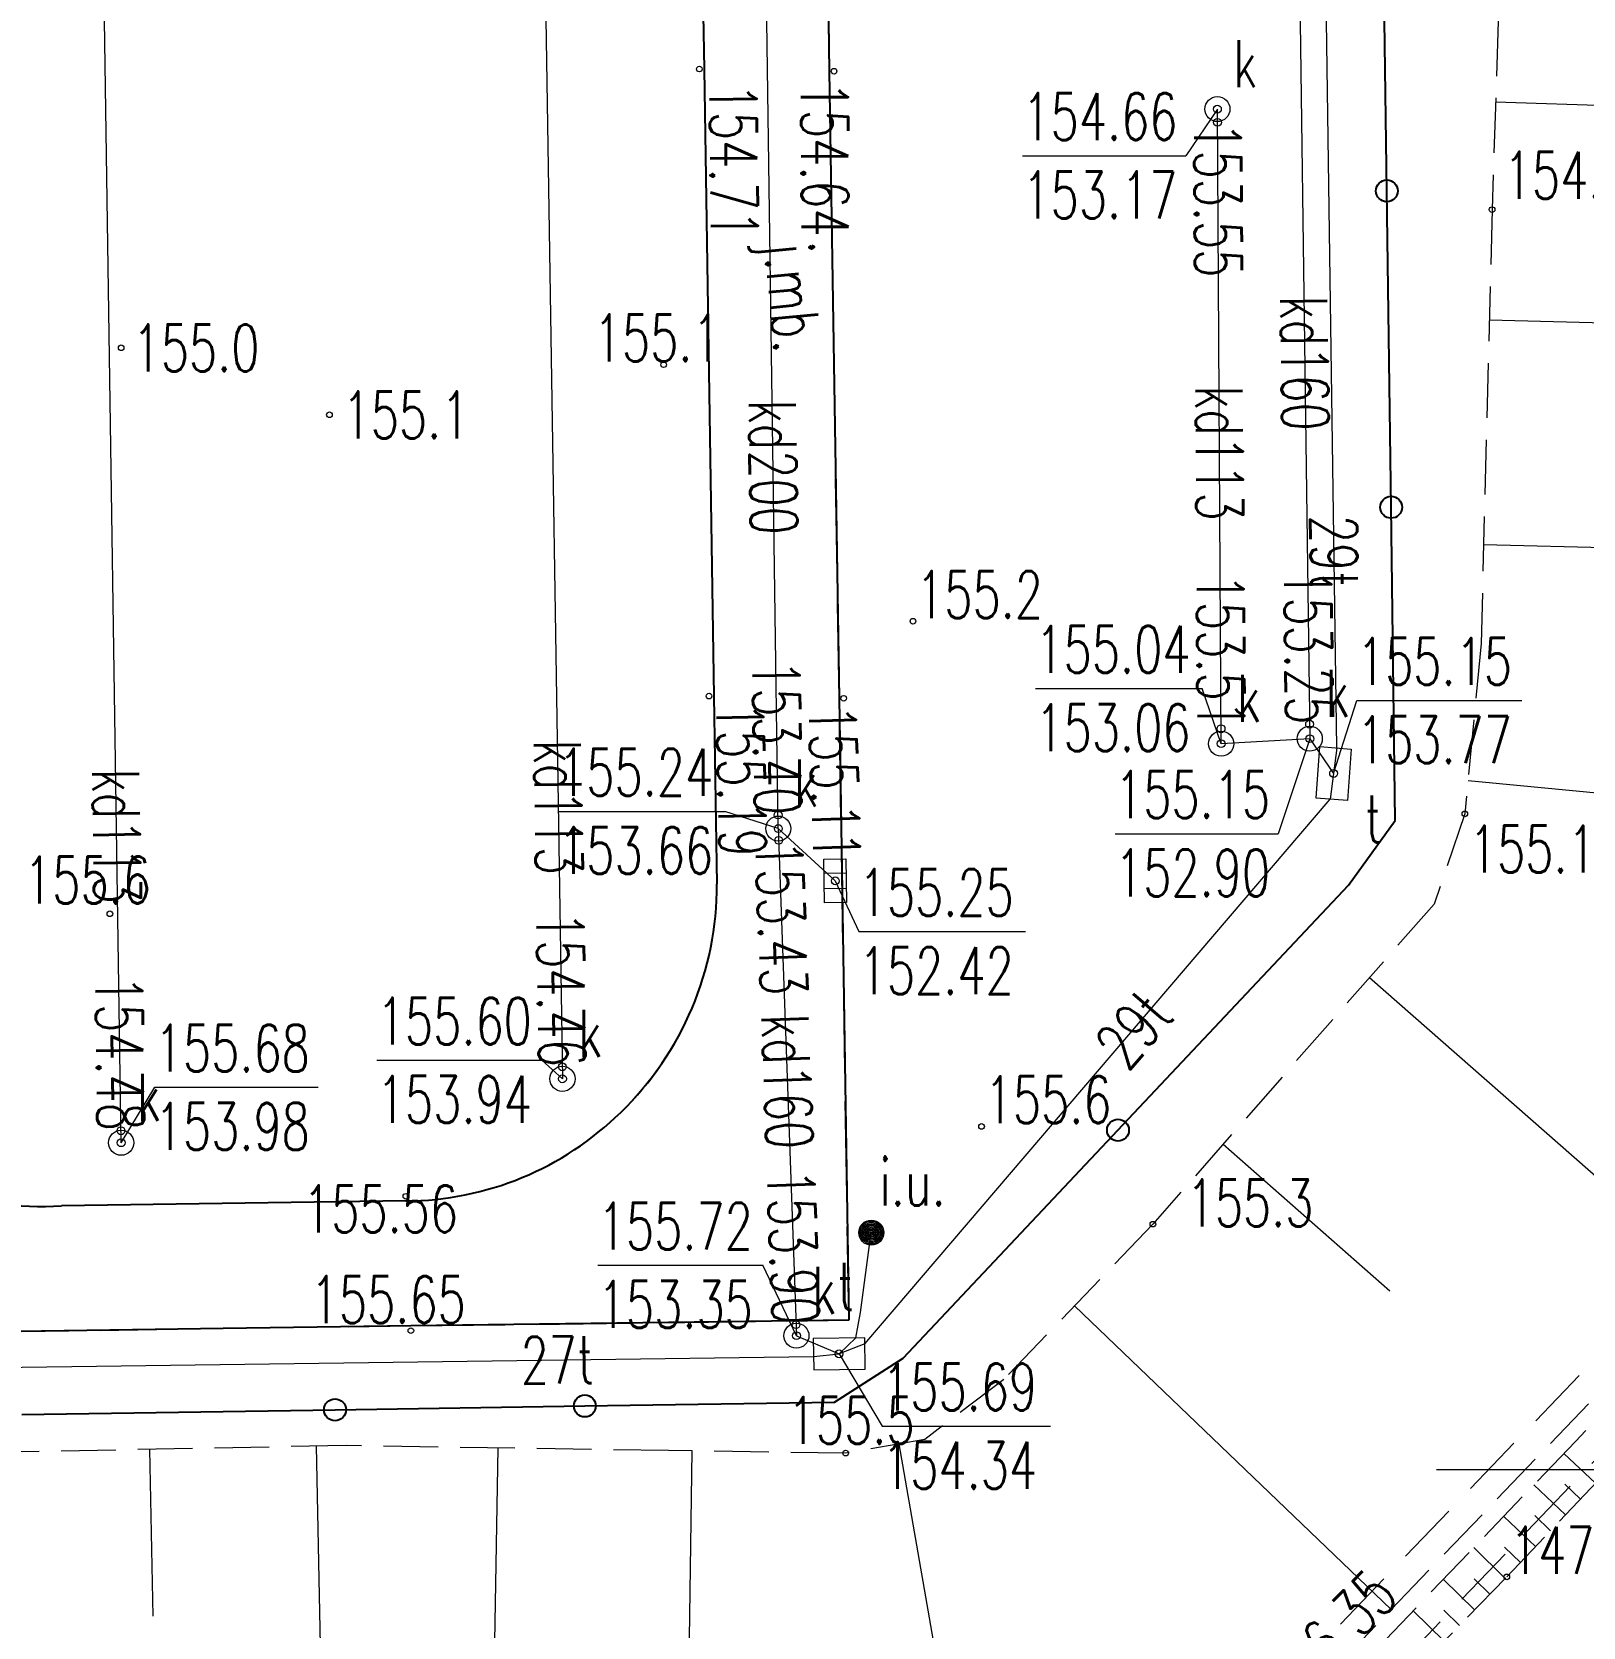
# Model space of a CAD drawing. Header units: metres. Extents: x 7583802 to 7586368, y 5958992 to 5960558.
# Drawn here: x 7585950.2 to 7585999.7, y 5959095 to 5959145.9 of the extents above; entities that cross this region are included whole.
import ezdxf
from ezdxf.enums import TextEntityAlignment as Align

# ---------------------------------------------------------------- set-up
doc = ezdxf.new("R2010")
doc.units = ezdxf.units.M
for name, pattern in [('1', [0]), ('3_1', [0]), ('3_BUBZ02', [2.45, 1.75, -0.7]), ('3_BUBZ02G', [2.45, 1.75, -0.7]), ('3_KTCR02', [3, 2, -1]), ('3_KTJZ01', [4, 3, -1]), ('3_KTKR01', [0]), ('4_1', [0]), ('4_SUPI_01', [0]), ('4_SUPK_01', [0]), ('4_SUPT_01', [0]), ('4_SUUS22_02', [0])]:
    doc.linetypes.add(name, pattern=pattern)
doc.layers.get('0').update_dxf_attribs({"color": 250, "linetype": 'CONTINUOUS', "lineweight": 100})
for name, color, linetype, lineweight in [('1000_L_1', 7, '1', 18), ('BUBZ_L_1', 7, '3_BUBZ02', 18), ('KTCR_L_1', 7, '3_KTCR02', 18), ('KTJZ_E_T_0', 7, 'CONTINUOUS', 15), ('KTJZ_L_0', 7, '3_KTJZ01', 18), ('KTKR_L_0', 7, '3_KTKR01', 25), ('KTOK_L_4', 7, 'CONTINUOUS', 25), ('RTPW_T_0', 7, 'CONTINUOUS', 15), ('RTPW_T_1', 7, 'CONTINUOUS', 15), ('SUPI_L_0', 7, '4_SUPI_01', 18), ('SUPK_E_T_0', 34, 'CONTINUOUS', 15), ('SUPK_L_0', 34, '4_SUPK_01', 18), ('SUPT_E_T_0', 30, 'CONTINUOUS', 15), ('SUPT_L_0', 30, '4_SUPT_01', 18), ('SUTK_T_0', 34, 'CONTINUOUS', 18), ('SUTT_T_0', 30, 'CONTINUOUS', 18), ('SUUI_E_T_6', 7, 'CONTINUOUS', 15), ('SUUI_T_8', 7, 'CONTINUOUS', 18), ('SUUK_E_T_3', 7, 'CONTINUOUS', 15), ('SUUK_T_0', 7, 'CONTINUOUS', 18), ('SUUK_T_4', 7, 'CONTINUOUS', 13), ('SUUT_E_T_3', 7, 'CONTINUOUS', 15), ('SUUT_L_3', 7, '4_SUUS22_02', 13)]:
    doc.layers.add(name, color=color, linetype=linetype, lineweight=lineweight)
doc.styles.get("Standard").update_dxf_attribs({"font": 'Simplex.SHX', "width": 0.75})

# ---------------------------------------------------------------- blocks, each defined once
blk = doc.blocks.new('3_RTPW01')
at = {"linetype": 'CONTINUOUS'}
blk.add_circle((0, 0), 0.09, dxfattribs=at)
blk = doc.blocks.new('3_RTPW02')
at = {"linetype": 'CONTINUOUS'}
blk.add_circle((0, 0), 0.09, dxfattribs=at)
blk = doc.blocks.new('4_SUPS01_05')
at = {"linetype": 'CONTINUOUS'}
blk.add_circle((0, 0), 0.125, dxfattribs=at)
blk = doc.blocks.new('4_SUPS01_07')
at = {"linetype": 'CONTINUOUS'}
blk.add_circle((0, 0), 0.125, dxfattribs=at)
blk = doc.blocks.new('4_SUUS31_01')
at = {"linetype": 'CONTINUOUS'}
for radius in [0.4, 0.36, 0.32, 0.28, 0.24, 0.2, 0.16, 0.12, 0.08, 0.04, 0.0114]:
    blk.add_circle((0, 0), radius, dxfattribs=at)
blk = doc.blocks.new('4_SUUS05')
at = {"linetype": 'CONTINUOUS'}
for p, q in [((-0.7, -0.35), (-0.7, 0.35)), ((-0.7, 0.35), (0.7, 0.35)), ((-0.245, 0.35), (-0.245, -0.35)), ((0.245, 0.35), (0.245, -0.35)), ((0.7, 0.35), (0.7, -0.35)), ((0.7, -0.35), (-0.7, -0.35))]:
    blk.add_line(p, q, dxfattribs=at)
blk = doc.blocks.new('4_SUUS22_01')
at = {"linetype": 'CONTINUOUS'}
blk.add_circle((0, 0), 0.4, dxfattribs=at)

msp = doc.modelspace()

# ---------------------------------------------------------------- linework, layer by layer
at = {"layer": '1000_L_1', "linetype": '1'}
msp.add_line((7585995, 5959100), (7586005, 5959100), dxfattribs=at)
at = {"layer": 'BUBZ_L_1', "linetype": '3_BUBZ02G'}
for p, q in [((7585997.21, 5959153.58), (7585996.77, 5959140.22)), ((7585996.77, 5959140.22), (7585996.42, 5959126.37)), ((7585996.42, 5959126.37), (7585995.9, 5959120.93)), ((7585995.9, 5959120.93), (7585994.92, 5959118.05)), ((7585994.92, 5959118.05), (7585985.94, 5959107.83)), ((7585985.94, 5959107.83), (7585981.18, 5959102.87)), ((7585997.24, 5959096.57), (7586006.51, 5959106.35)), ((7585981.18, 5959102.87), (7585978.66, 5959100.96)), ((7585960.18, 5959100.76), (7585948.67, 5959100.54)), ((7585970.47, 5959100.6), (7585960.18, 5959100.76)), ((7585976.13, 5959100.52), (7585970.47, 5959100.6)), ((7585978.66, 5959100.96), (7585976.13, 5959100.52)), ((7585989.15, 5959088.27), (7585997.24, 5959096.57))]:
    msp.add_line(p, q, dxfattribs=at)
at = {"layer": 'BUBZ_L_1', "linetype": '3_1'}
for p, q in [((7585996.884, 5959143.667), (7586010.415, 5959143.221)), ((7585996.681, 5959136.698), (7586003.651, 5959136.522)), ((7585996.5, 5959129.529), (7586010.836, 5959129.167)), ((7585996.002, 5959121.998), (7586003.52, 5959121.28)), ((7585992.857, 5959115.702), (7586003.736, 5959106.144)), ((7585988.181, 5959110.38), (7585993.503, 5959105.703)), ((7585983.441, 5959105.226), (7585993.547, 5959095.528)), ((7585953.905, 5959100.64), (7585954.006, 5959095.314)), ((7585959.23, 5959100.742), (7585959.452, 5959089.161)), ((7585965.021, 5959100.685), (7585964.925, 5959094.491)), ((7585971.215, 5959100.589), (7585971.027, 5959087.303)), ((7585977.833, 5959100.816), (7585979.078, 5959093.656)), ((7586000.071, 5959099.556), (7585999.065, 5959100.509)), ((7585999.594, 5959099.054), (7585999.09, 5959099.531)), ((7585999.116, 5959098.55), (7585998.106, 5959099.508)), ((7585998.157, 5959097.538), (7585997.141, 5959098.501)), ((7585998.637, 5959098.044), (7585998.131, 5959098.525)), ((7585997.192, 5959096.521), (7585996.185, 5959097.503)), ((7585997.676, 5959097.03), (7585997.167, 5959097.513)), ((7585996.213, 5959095.516), (7585995.215, 5959096.489)), ((7585996.702, 5959096.018), (7585996.2, 5959096.506)), ((7585995.242, 5959094.52), (7585994.253, 5959095.485)), ((7585995.727, 5959095.017), (7585995.23, 5959095.502))]:
    msp.add_line(p, q, dxfattribs=at)
at = {"layer": 'BUBZ_L_1', "linetype": '3_BUBZ02'}
for p, q in [((7586006.51, 5959108.36), (7585999.43, 5959100.89)), ((7585990.15, 5959091.99), (7586003.35, 5959105.74)), ((7585999.43, 5959100.89), (7585990.57, 5959091.64))]:
    msp.add_line(p, q, dxfattribs=at)
at = {"layer": 'KTCR_L_1', "linetype": '3_KTCR02'}
for p, q in [((7585989.85, 5959092.9), (7586004.12, 5959107.76)), ((7586005.48, 5959105.97), (7585992.03, 5959091.91))]:
    msp.add_line(p, q, dxfattribs=at)
at = {"layer": 'KTJZ_L_0', "linetype": '3_KTJZ01'}
for p, q in [((7585971, 5959184.74), (7585971.61, 5959144.71)), ((7585975.61, 5959144.64), (7585975.3, 5959164.65)), ((7585971.61, 5959144.71), (7585971.92, 5959124.69)), ((7585975.92, 5959124.62), (7585975.61, 5959144.64)), ((7585971.92, 5959124.69), (7585972.02, 5959118.69)), ((7585976.23, 5959104.76), (7585975.92, 5959124.62)), ((7585962.09, 5959108.57), (7585951.1, 5959108.42)), ((7585962.25, 5959104.58), (7585976.23, 5959104.76)), ((7585896.34, 5959103.59), (7585956.26, 5959104.5)), ((7585956.26, 5959104.5), (7585962.25, 5959104.58))]:
    msp.add_line(p, q, dxfattribs=at)
for centre, radius, start, end in [((7585961.946, 5959118.641), 10.074, 314.0461, 0.2796), ((7585962.03, 5959118.445), 9.875, 270.3486, 314.4873), ((7585950.412, 5959118.417), 10.021, 227.4067, 273.9381)]:
    msp.add_arc(centre, radius, start, end, dxfattribs=at)
at = {"layer": 'KTKR_L_0', "linetype": '3_KTKR01'}
for p, q in [((7585971, 5959184.74), (7585971.61, 5959144.71)), ((7585975.3, 5959164.65), (7585975.61, 5959144.64)), ((7585971.61, 5959144.71), (7585971.92, 5959124.69)), ((7585975.61, 5959144.64), (7585975.92, 5959124.62)), ((7585971.92, 5959124.69), (7585972.02, 5959118.69)), ((7585975.92, 5959124.62), (7585976.23, 5959104.76)), ((7585962.09, 5959108.57), (7585951.1, 5959108.42)), ((7585976.23, 5959104.76), (7585962.25, 5959104.58)), ((7585956.26, 5959104.5), (7585896.34, 5959103.59)), ((7585962.25, 5959104.58), (7585956.26, 5959104.5))]:
    msp.add_line(p, q, dxfattribs=at)
for centre, radius, start, end in [((7585961.946, 5959118.641), 10.074, 314.0461, 0.2796), ((7585962.03, 5959118.445), 9.875, 270.3486, 314.4873), ((7585950.412, 5959118.417), 10.021, 227.4067, 273.9381)]:
    msp.add_arc(centre, radius, start, end, dxfattribs=at)
at = {"layer": 'KTOK_L_4'}
for p, q in [((7585993.41, 5959140.819), (7585993.274, 5959150.919)), ((7585993.546, 5959130.719), (7585993.41, 5959140.819)), ((7585993.68, 5959120.72), (7585993.546, 5959130.719)), ((7585992.19, 5959118.65), (7585993.68, 5959120.72)), ((7585984.826, 5959110.83), (7585992.19, 5959118.65)), ((7585977.97, 5959103.55), (7585984.826, 5959110.83)), ((7585975.78, 5959102.15), (7585977.97, 5959103.55)), ((7585967.804, 5959102.027), (7585975.78, 5959102.15)), ((7585949.83, 5959101.75), (7585959.829, 5959101.904)), ((7585959.829, 5959101.904), (7585967.804, 5959102.027))]:
    msp.add_line(p, q, dxfattribs=at)
for centre in [(7585993.41, 5959140.819), (7585993.546, 5959130.719), (7585984.826, 5959110.83), (7585959.829, 5959101.904), (7585967.804, 5959102.027)]:
    msp.add_circle(centre, 0.35, dxfattribs=at)
at = {"layer": 'SUPI_L_0', "linetype": '4_1'}
for p, q in [((7585976.6, 5959105.01), (7585976.95, 5959107.56)), ((7585976.459, 5959104.197), (7585976.6, 5959105.01)), ((7585975.92, 5959103.69), (7585976.459, 5959104.197))]:
    msp.add_line(p, q, dxfattribs=at)
at = {"layer": 'SUPK_L_0', "linetype": '4_1'}
for p, q in [((7585953, 5959110.43), (7585951.24, 5959228.4)), ((7585965.28, 5959228.53), (7585967.09, 5959112.47)), ((7585990.31, 5959170.25), (7585990.95, 5959123.33)), ((7585973.98, 5959120.46), (7585973.48, 5959155.78)), ((7585988.12, 5959123.17), (7585988, 5959143.43)), ((7585990.95, 5959123.33), (7585988.12, 5959123.17)), ((7585990.95, 5959123.33), (7585991.71, 5959122.22)), ((7585973.98, 5959120.46), (7585975.8, 5959118.79)), ((7585973.98, 5959120.46), (7585974.56, 5959104.27)), ((7585974.56, 5959104.27), (7585975.92, 5959103.69))]:
    msp.add_line(p, q, dxfattribs=at)
at = {"layer": 'SUPT_L_0', "linetype": '4_SUPT_01'}
for p, q in [((7585991.815, 5959123.035), (7585991.16, 5959168.296)), ((7585991.815, 5959123.035), (7585991.71, 5959122.22)), ((7585991.71, 5959122.22), (7585991.604, 5959121.398)), ((7585976.742, 5959104.005), (7585991.604, 5959121.398)), ((7585934.82, 5959103.06), (7585975.101, 5959103.605)), ((7585975.101, 5959103.605), (7585975.92, 5959103.69)), ((7585976.742, 5959104.005), (7585975.92, 5959103.69))]:
    msp.add_line(p, q, dxfattribs=at)
at = {"layer": 'SUTK_T_0', "linetype": 'CONTINUOUS'}
for p, q in [((7585988, 5959143.43), (7585986.987, 5959141.942)), ((7585981.776, 5959141.942), (7585986.987, 5959141.942)), ((7585982.191, 5959124.931), (7585987.511, 5959124.931)), ((7585988.12, 5959123.17), (7585987.511, 5959124.931)), ((7585990.95, 5959123.33), (7585989.943, 5959120.295)), ((7585966.951, 5959121.01), (7585972.271, 5959121.01)), ((7585973.98, 5959120.46), (7585972.271, 5959121.01)), ((7585984.731, 5959120.295), (7585989.943, 5959120.295)), ((7585975.8, 5959118.79), (7585976.548, 5959117.169)), ((7585976.548, 5959117.169), (7585981.868, 5959117.169)), ((7585961.163, 5959113.061), (7585966.429, 5959113.061)), ((7585967.09, 5959112.47), (7585966.429, 5959113.061)), ((7585953, 5959110.43), (7585954.074, 5959112.199)), ((7585954.074, 5959112.199), (7585959.285, 5959112.199)), ((7585968.218, 5959106.516), (7585973.484, 5959106.516)), ((7585974.56, 5959104.27), (7585973.484, 5959106.516))]:
    msp.add_line(p, q, dxfattribs=at)
at = {"layer": 'SUTT_T_0', "linetype": 'CONTINUOUS'}
for p, q in [((7585991.71, 5959122.22), (7585992.455, 5959124.547)), ((7585992.455, 5959124.547), (7585997.721, 5959124.547)), ((7585975.92, 5959103.69), (7585977.295, 5959101.379)), ((7585977.295, 5959101.379), (7585982.669, 5959101.379))]:
    msp.add_line(p, q, dxfattribs=at)
at = {"layer": 'SUUT_L_3', "linetype": '4_SUUS22_02'}
for p, q in [((7585991.15, 5959121.43), (7585991.27, 5959123.08)), ((7585991.27, 5959123.08), (7585992.27, 5959123)), ((7585992.27, 5959123), (7585992.15, 5959121.36)), ((7585992.15, 5959121.36), (7585991.15, 5959121.43)), ((7585976.74, 5959104.2), (7585975.09, 5959104.18)), ((7585975.09, 5959104.18), (7585975.11, 5959103.18)), ((7585976.75, 5959103.2), (7585976.74, 5959104.2)), ((7585975.11, 5959103.18), (7585976.75, 5959103.2))]:
    msp.add_line(p, q, dxfattribs=at)

# ---------------------------------------------------------------- block references
at = {"layer": 'RTPW_T_0'}
for p in [(7585996.77, 5959140.22), (7585953, 5959135.81), (7585970.32, 5959135.27), (7585959.65, 5959133.67), (7585978.28, 5959127.08), (7585995.9, 5959120.93), (7585952.64, 5959117.74), (7585980.47, 5959110.95), (7585985.94, 5959107.83), (7585976.13, 5959100.52), (7585997.24, 5959096.57)]:
    msp.add_blockref('3_RTPW01', p, dxfattribs=at)
at = {"layer": 'RTPW_T_1'}
for p in [(7585971.46, 5959144.71), (7585975.76, 5959144.64), (7585971.77, 5959124.69), (7585976.07, 5959124.62), (7585962.09, 5959108.72), (7585962.25, 5959104.43)]:
    msp.add_blockref('3_RTPW02', p, dxfattribs=at)
at = {"layer": 'SUTK_T_0'}
for p in [(7585988, 5959143.43), (7585988.003, 5959143.008), (7585988.117, 5959123.647), (7585990.944, 5959123.793), (7585990.95, 5959123.33), (7585988.12, 5959123.17), (7585973.974, 5959120.892), (7585973.98, 5959120.46), (7585973.994, 5959120.083), (7585975.8, 5959118.79), (7585967.084, 5959112.854), (7585967.09, 5959112.47), (7585952.994, 5959110.812), (7585953, 5959110.43), (7585974.547, 5959104.624), (7585974.56, 5959104.27)]:
    msp.add_blockref('4_SUPS01_05', p, dxfattribs=at)
at = {"layer": 'SUTT_T_0'}
for p in [(7585991.71, 5959122.22), (7585975.92, 5959103.69)]:
    msp.add_blockref('4_SUPS01_07', p, dxfattribs=at)
at = {"layer": 'SUUI_T_8'}
msp.add_blockref('4_SUUS31_01', (7585976.95, 5959107.56), dxfattribs=at)
at = {"layer": 'SUUK_T_0', "rotation": 270.88708197435557}
msp.add_blockref('4_SUUS05', (7585975.8, 5959118.79), dxfattribs=at)
at = {"layer": 'SUUK_T_4'}
for p in [(7585988, 5959143.43), (7585988.12, 5959123.17), (7585990.95, 5959123.33), (7585973.98, 5959120.46), (7585967.09, 5959112.47), (7585953, 5959110.43), (7585974.56, 5959104.27)]:
    msp.add_blockref('4_SUUS22_01', p, dxfattribs=at)

# ---------------------------------------------------------------- texts
at = {"layer": 'KTJZ_E_T_0', "width": 0.7}
msp.add_text('j.mb.', height=1.5, rotation=275.4403, dxfattribs=at).set_placement((7585974.228, 5959137.431), align=Align.MIDDLE)
at = {"layer": 'RTPW_T_0', "width": 0.7}
for s, p in [('154.6', (7585997.143, 5959140.57)), ('155.1', (7585968.09, 5959135.376)), ('155.0', (7585953.365, 5959135.055)), ('155.1', (7585960.068, 5959132.916)), ('155.2', (7585978.38, 5959127.18)), ('155.1', (7585996.03, 5959119.054)), ('155.6', (7585949.901, 5959118.065)), ('155.6', (7585980.57, 5959111.05)), ('155.3', (7585987.017, 5959107.759)), ('155.5', (7585974.283, 5959100.816)), ('147.0', (7585997.34, 5959096.67))]:
    msp.add_text(s, height=1.5, dxfattribs=at).set_placement(p)
at = {"layer": 'RTPW_T_1', "width": 0.7}
for s, rotation, p in [('154.71', 270.6228, (7585971.782, 5959144.237)), ('154.64', 270.2876, (7585974.701, 5959144.304)), ('155.19', 271.2712, (7585971.995, 5959124.486)), ('155.11', 271.8798, (7585974.946, 5959124.382)), ('146.35', 44.9882, (7585990.356, 5959092.348))]:
    msp.add_text(s, height=1.5, rotation=rotation, dxfattribs=at).set_placement(p)
for s, p in [('155.56', (7585958.807, 5959107.568)), ('155.65', (7585959.052, 5959104.672))]:
    msp.add_text(s, height=1.5, dxfattribs=at).set_placement(p)
at = {"layer": 'SUPK_E_T_0', "width": 0.7}
for s, rotation, p in [('kd160', 270.7815, (7585990.786, 5959135.319)), ('kd113', 270.3394, (7585988.065, 5959132.454)), ('kd200', 270.811, (7585973.817, 5959131.998)), ('kd113', 270.8935, (7585966.955, 5959121.144)), ('kd113', 270.8547, (7585952.854, 5959120.22)), ('kd160', 272.0517, (7585974.269, 5959112.386))]:
    msp.add_text(s, height=1.5, rotation=rotation, dxfattribs=at).set_placement(p, align=Align.MIDDLE)
at = {"layer": 'SUPT_E_T_0', "width": 0.7}
for s, rotation, p in [('29t', 270.8291, (7585991.724, 5959129.303)), ('29t', 49.4867, (7585985.322, 5959114.046)), ('27t', 0.7752, (7585966.924, 5959103.494))]:
    msp.add_text(s, height=1.5, rotation=rotation, dxfattribs=at).set_placement(p, align=Align.MIDDLE)
at = {"layer": 'SUTK_T_0', "width": 0.7}
for s, p in [('154.66', (7585981.776, 5959143.942)), ('153.17', (7585981.776, 5959141.442)), ('155.04', (7585982.191, 5959126.931)), ('153.06', (7585982.191, 5959124.431)), ('155.24', (7585966.951, 5959123.01)), ('155.15', (7585984.731, 5959122.295)), ('153.66', (7585966.951, 5959120.51)), ('152.90', (7585984.731, 5959119.795)), ('155.25', (7585976.548, 5959119.169)), ('152.42', (7585976.548, 5959116.669)), ('155.60', (7585961.163, 5959115.061)), ('155.68', (7585954.074, 5959114.199)), ('153.94', (7585961.163, 5959112.561)), ('153.98', (7585954.074, 5959111.699)), ('155.72', (7585968.218, 5959108.516)), ('153.35', (7585968.218, 5959106.016))]:
    msp.add_text(s, height=1.5, dxfattribs=at).set_placement(p, align=Align.TOP_LEFT)
for s, rotation, p in [('153.55', 270.3394, (7585988.003, 5959143.008)), ('153.43', 272.0517, (7585973.994, 5959120.083))]:
    msp.add_text(s, height=1.5, rotation=rotation, dxfattribs=at).set_placement(p, align=Align.MIDDLE_LEFT)
for s, rotation, p in [('153.51', 270.3394, (7585988.117, 5959123.647)), ('153.25', 270.7815, (7585990.944, 5959123.793)), ('153.40', 270.811, (7585973.974, 5959120.892)), ('154.46', 270.8935, (7585967.084, 5959112.854)), ('154.48', 270.8547, (7585952.994, 5959110.812)), ('153.90', 272.0517, (7585974.547, 5959104.624))]:
    msp.add_text(s, height=1.5, rotation=rotation, dxfattribs=at).set_placement(p, align=Align.MIDDLE_RIGHT)
at = {"layer": 'SUTT_T_0', "width": 0.7}
for s, p in [('155.15', (7585992.455, 5959126.547)), ('153.77', (7585992.455, 5959124.047)), ('155.69', (7585977.295, 5959103.379)), ('154.34', (7585977.295, 5959100.879))]:
    msp.add_text(s, height=1.5, dxfattribs=at).set_placement(p, align=Align.TOP_LEFT)
at = {"layer": 'SUUI_E_T_6', "width": 0.7}
msp.add_text('i.u.', height=1.5, dxfattribs=at).set_placement((7585977.211, 5959108.421))
at = {"layer": 'SUUK_E_T_3', "width": 0.7}
for p in [(7585988.5, 5959144.13), (7585991.45, 5959124.03), (7585988.62, 5959123.87), (7585974.48, 5959121.16), (7585967.59, 5959113.17), (7585953.5, 5959111.13), (7585975.06, 5959104.97)]:
    msp.add_text('k', height=1.5, dxfattribs=at).set_placement(p)
at = {"layer": 'SUUT_E_T_3', "width": 0.7}
msp.add_text('t', height=1.5, dxfattribs=at).set_placement((7585992.711, 5959121.518), align=Align.TOP_LEFT)
msp.add_text('t', height=1.5, dxfattribs=at).set_placement((7585975.864, 5959105.099))

doc.saveas('drawing.dxf')
